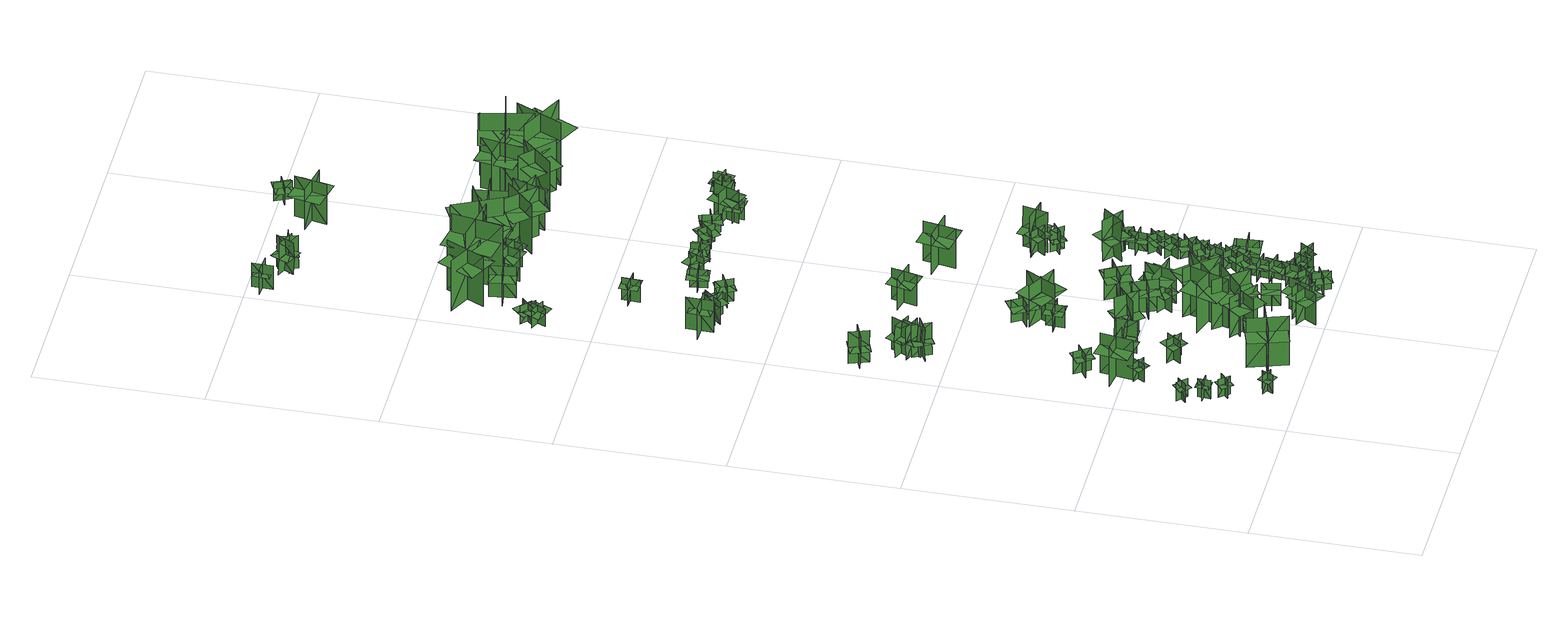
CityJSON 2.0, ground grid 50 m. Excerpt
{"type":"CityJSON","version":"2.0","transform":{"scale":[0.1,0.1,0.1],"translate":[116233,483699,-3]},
"CityObjects":{
"tree1":{"type":"SolitaryVegetationObject","geometry":[{"type":"MultiSurface","lod":"1","boundaries":[[[0,1,2]],[[0,2,3]],[[4,5,6]],[[4,6,7]],[[8,9,10]],[[8,10,11]],[[8,12,13]],[[8,13,9]]]}]},
"tree2":{"type":"SolitaryVegetationObject","geometry":[{"type":"MultiSurface","lod":"1","boundaries":[[[14,15,16]],[[14,16,17]],[[18,19,20]],[[18,20,21]],[[22,23,24]],[[22,24,25]],[[22,26,27]],[[22,27,23]]]}]},
"tree3":{"type":"SolitaryVegetationObject","geometry":[{"type":"MultiSurface","lod":"1","boundaries":[[[28,29,30]],[[28,30,31]],[[32,33,34]],[[32,34,35]],[[36,37,38]],[[36,38,39]],[[36,40,41]],[[36,41,37]]]}]},
"tree4":{"type":"SolitaryVegetationObject","geometry":[{"type":"MultiSurface","lod":"1","boundaries":[[[42,43,44]],[[42,44,45]],[[46,47,48]],[[46,48,49]],[[50,51,52]],[[50,52,53]],[[50,54,55]],[[50,55,51]]]}]},
"tree5":{"type":"SolitaryVegetationObject","geometry":[{"type":"MultiSurface","lod":"1","boundaries":[[[56,57,58]],[[56,58,59]],[[60,61,62]],[[60,62,63]],[[64,65,66]],[[64,66,67]],[[64,67,68]],[[64,68,69]]]}]},
"tree6":{"type":"SolitaryVegetationObject","geometry":[{"type":"MultiSurface","lod":"1","boundaries":[[[70,71,72]],[[70,72,73]],[[74,75,76]],[[74,76,77]],[[78,79,80]],[[78,80,81]],[[78,81,82]],[[78,82,83]]]}]},
"tree7":{"type":"SolitaryVegetationObject","geometry":[{"type":"MultiSurface","lod":"1","boundaries":[[[84,85,86]],[[84,86,87]],[[88,89,90]],[[88,90,91]],[[92,93,94]],[[92,94,95]],[[92,95,96]],[[92,96,97]]]}]},
"tree8":{"type":"SolitaryVegetationObject","geometry":[{"type":"MultiSurface","lod":"1","boundaries":[[[98,99,100]],[[98,100,101]],[[102,103,104]],[[102,104,105]],[[106,107,108]],[[106,108,109]],[[106,109,110]],[[106,110,111]]]}]},
"tree9":{"type":"SolitaryVegetationObject","geometry":[{"type":"MultiSurface","lod":"1","boundaries":[[[112,113,114]],[[112,114,115]],[[116,117,118]],[[116,118,119]],[[120,121,122]],[[120,122,123]],[[120,123,124]],[[120,124,125]]]}]},
"tree10":{"type":"SolitaryVegetationObject","geometry":[{"type":"MultiSurface","lod":"1","boundaries":[[[126,127,128]],[[126,128,129]],[[130,131,132]],[[130,132,133]],[[134,135,131]],[[134,131,130]],[[136,137,127]],[[136,127,126]],[[126,127,138]],[[126,138,139]],[[126,140,141]],[[126,141,127]]]}]},
"tree11":{"type":"SolitaryVegetationObject","geometry":[{"type":"MultiSurface","lod":"1","boundaries":[[[142,143,144]],[[142,144,145]],[[146,147,148]],[[146,148,149]],[[150,151,147]],[[150,147,146]],[[152,153,143]],[[152,143,142]],[[142,143,154]],[[142,154,155]],[[142,156,157]],[[142,157,143]]]}]},
"tree12":{"type":"SolitaryVegetationObject","geometry":[{"type":"MultiSurface","lod":"1","boundaries":[[[158,159,160]],[[158,160,161]],[[162,163,164]],[[162,164,165]],[[166,167,163]],[[166,163,162]],[[168,169,159]],[[168,159,158]],[[158,159,170]],[[158,170,171]],[[158,172,173]],[[158,173,159]]]}]},
"tree13":{"type":"SolitaryVegetationObject","geometry":[{"type":"MultiSurface","lod":"1","boundaries":[[[174,175,176]],[[174,176,177]],[[178,179,180]],[[178,180,181]],[[182,183,179]],[[182,179,178]],[[184,185,175]],[[184,175,174]],[[174,175,186]],[[174,186,187]],[[174,188,189]],[[174,189,175]]]}]},
"tree14":{"type":"SolitaryVegetationObject","geometry":[{"type":"MultiSurface","lod":"1","boundaries":[[[190,191,192]],[[190,192,193]],[[194,195,196]],[[194,196,197]],[[198,199,195]],[[198,195,194]],[[200,201,191]],[[200,191,190]],[[190,191,202]],[[190,202,203]],[[190,204,205]],[[190,205,191]]]}]},
"tree15":{"type":"SolitaryVegetationObject","geometry":[{"type":"MultiSurface","lod":"1","boundaries":[[[206,207,208]],[[206,208,209]],[[210,211,212]],[[210,212,213]],[[214,215,216]],[[214,216,217]],[[214,217,218]],[[214,218,219]]]}]},
"tree16":{"type":"SolitaryVegetationObject","geometry":[{"type":"MultiSurface","lod":"1","boundaries":[[[220,221,222]],[[220,222,223]],[[224,225,226]],[[224,226,227]],[[228,229,225]],[[228,225,224]],[[230,231,221]],[[230,221,220]],[[220,221,232]],[[220,232,233]],[[220,234,235]],[[220,235,221]]]}]},
"tree17":{"type":"SolitaryVegetationObject","geometry":[{"type":"MultiSurface","lod":"1","boundaries":[[[236,237,238]],[[236,238,239]],[[240,241,242]],[[240,242,243]],[[244,245,246]],[[244,246,247]],[[244,247,248]],[[244,248,249]]]}]},
"tree18":{"type":"SolitaryVegetationObject","geometry":[{"type":"MultiSurface","lod":"1","boundaries":[[[250,251,252]],[[250,252,253]],[[254,255,256]],[[254,256,257]],[[258,259,260]],[[258,260,261]],[[258,261,262]],[[258,262,263]]]}]},
"tree19":{"type":"SolitaryVegetationObject","geometry":[{"type":"MultiSurface","lod":"1","boundaries":[[[264,265,266]],[[264,266,267]],[[268,269,270]],[[268,270,271]],[[272,273,274]],[[272,274,275]],[[272,275,276]],[[272,276,277]]]}]},
"tree20":{"type":"SolitaryVegetationObject","geometry":[{"type":"MultiSurface","lod":"1","boundaries":[[[278,279,280]],[[278,280,281]],[[282,283,284]],[[282,284,285]],[[286,287,288]],[[286,288,289]],[[286,289,290]],[[286,290,291]]]}]},
"tree21":{"type":"SolitaryVegetationObject","geometry":[{"type":"MultiSurface","lod":"1","boundaries":[[[292,293,294]],[[292,294,295]],[[296,297,298]],[[296,298,299]],[[300,301,302]],[[300,302,303]],[[300,303,304]],[[300,304,305]]]}]},
"tree22":{"type":"SolitaryVegetationObject","geometry":[{"type":"MultiSurface","lod":"1","boundaries":[[[306,307,308]],[[306,308,309]],[[310,311,312]],[[310,312,313]],[[314,315,316]],[[314,316,317]],[[314,317,318]],[[314,318,319]]]}]},
"tree23":{"type":"SolitaryVegetationObject","geometry":[{"type":"MultiSurface","lod":"1","boundaries":[[[320,321,322]],[[320,322,323]],[[324,325,326]],[[324,326,327]],[[328,329,330]],[[328,330,331]],[[328,331,332]],[[328,332,333]]]}]},
"tree24":{"type":"SolitaryVegetationObject","geometry":[{"type":"MultiSurface","lod":"1","boundaries":[[[334,335,336]],[[334,336,337]],[[338,339,340]],[[338,340,341]],[[342,343,344]],[[342,344,345]],[[342,343,346]],[[342,346,347]]]}]},
"tree25":{"type":"SolitaryVegetationObject","geometry":[{"type":"MultiSurface","lod":"1","boundaries":[[[348,349,350]],[[348,350,351]],[[352,353,354]],[[352,354,355]],[[356,357,358]],[[356,358,359]],[[356,359,360]],[[356,360,361]]]}]},
"tree26":{"type":"SolitaryVegetationObject","geometry":[{"type":"MultiSurface","lod":"1","boundaries":[[[362,363,364]],[[362,364,365]],[[366,367,368]],[[366,368,369]],[[370,371,372]],[[370,372,373]],[[370,373,374]],[[370,374,375]]]}]},
"tree27":{"type":"SolitaryVegetationObject","geometry":[{"type":"MultiSurface","lod":"1","boundaries":[[[376,377,378]],[[376,378,379]],[[380,381,382]],[[380,382,383]],[[384,385,386]],[[384,386,387]],[[384,387,388]],[[384,388,389]]]}]},
"tree28":{"type":"SolitaryVegetationObject","geometry":[{"type":"MultiSurface","lod":"1","boundaries":[[[390,391,392]],[[390,392,393]],[[394,395,396]],[[394,396,397]],[[398,399,400]],[[398,400,401]],[[398,401,402]],[[398,402,403]]]}]},
"tree29":{"type":"SolitaryVegetationObject","geometry":[{"type":"MultiSurface","lod":"1","boundaries":[[[404,405,406]],[[404,406,407]],[[408,409,410]],[[408,410,411]],[[412,413,414]],[[412,414,415]],[[412,415,416]],[[412,416,417]]]}]},
"tree30":{"type":"SolitaryVegetationObject","geometry":[{"type":"MultiSurface","lod":"1","boundaries":[[[418,419,420]],[[418,420,421]],[[422,423,424]],[[422,424,425]],[[426,427,428]],[[426,428,429]],[[426,427,430]],[[426,430,431]]]}]},
"tree31":{"type":"SolitaryVegetationObject","geometry":[{"type":"MultiSurface","lod":"1","boundaries":[[[432,433,434]],[[432,434,435]],[[436,437,438]],[[436,438,439]],[[440,441,442]],[[440,442,443]],[[440,443,444]],[[440,444,445]]]}]},
"tree32":{"type":"SolitaryVegetationObject","geometry":[{"type":"MultiSurface","lod":"1","boundaries":[[[446,447,448]],[[446,448,449]],[[450,451,452]],[[450,452,453]],[[454,455,456]],[[454,456,457]],[[454,457,458]],[[454,458,459]]]}]},
"tree33":{"type":"SolitaryVegetationObject","geometry":[{"type":"MultiSurface","lod":"1","boundaries":[[[460,461,462]],[[460,462,463]],[[464,465,466]],[[464,466,467]],[[468,469,470]],[[468,470,471]],[[468,471,472]],[[468,472,473]]]}]},
"tree34":{"type":"SolitaryVegetationObject","geometry":[{"type":"MultiSurface","lod":"1","boundaries":[[[474,475,476]],[[474,476,477]],[[478,479,480]],[[478,480,481]],[[482,483,484]],[[482,484,485]],[[482,485,486]],[[482,486,487]]]}]},
"tree35":{"type":"SolitaryVegetationObject","geometry":[{"type":"MultiSurface","lod":"1","boundaries":[[[488,489,490]],[[488,490,491]],[[492,493,494]],[[492,494,495]],[[496,497,498]],[[496,498,499]],[[496,499,500]],[[496,500,501]]]}]},
"tree36":{"type":"SolitaryVegetationObject","geometry":[{"type":"MultiSurface","lod":"1","boundaries":[[[502,503,504]],[[502,504,505]],[[506,507,508]],[[506,508,509]],[[510,511,512]],[[510,512,513]],[[510,513,514]],[[510,514,515]]]}]},
"tree37":{"type":"SolitaryVegetationObject","geometry":[{"type":"MultiSurface","lod":"1","boundaries":[[[516,517,518]],[[516,518,519]],[[520,521,522]],[[520,522,523]],[[524,525,526]],[[524,526,527]],[[524,527,528]],[[524,528,529]]]}]},
"tree38":{"type":"SolitaryVegetationObject","geometry":[{"type":"MultiSurface","lod":"1","boundaries":[[[530,531,532]],[[530,532,533]],[[534,535,536]],[[534,536,537]],[[538,539,540]],[[538,540,541]],[[538,541,542]],[[538,542,543]]]}]},
"tree39":{"type":"SolitaryVegetationObject","geometry":[{"type":"MultiSurface","lod":"1","boundaries":[[[544,545,546]],[[544,546,547]],[[548,549,550]],[[548,550,551]],[[552,553,554]],[[552,554,555]],[[552,555,556]],[[552,556,557]]]}]},
"tree40":{"type":"SolitaryVegetationObject","geometry":[{"type":"MultiSurface","lod":"1","boundaries":[[[558,559,560]],[[558,560,561]],[[562,563,564]],[[562,564,565]],[[566,567,568]],[[566,568,569]],[[566,569,570]],[[566,570,571]]]}]},
"tree41":{"type":"SolitaryVegetationObject","geometry":[{"type":"MultiSurface","lod":"1","boundaries":[[[572,573,574]],[[572,574,575]],[[576,577,578]],[[576,578,579]],[[580,581,582]],[[580,582,583]],[[580,583,584]],[[580,584,585]]]}]},
"tree42":{"type":"SolitaryVegetationObject","geometry":[{"type":"MultiSurface","lod":"1","boundaries":[[[586,587,588]],[[586,588,589]],[[590,591,592]],[[590,592,593]],[[594,595,596]],[[594,596,597]],[[594,597,598]],[[594,598,599]]]}]},
"tree43":{"type":"SolitaryVegetationObject","geometry":[{"type":"MultiSurface","lod":"1","boundaries":[[[600,601,602]],[[600,602,603]],[[604,605,606]],[[604,606,607]],[[608,609,610]],[[608,610,611]],[[608,611,612]],[[608,612,613]]]}]},
"tree44":{"type":"SolitaryVegetationObject","geometry":[{"type":"MultiSurface","lod":"1","boundaries":[[[614,615,616]],[[614,616,617]],[[618,619,620]],[[618,620,621]],[[622,623,624]],[[622,624,625]],[[622,625,626]],[[622,626,627]]]}]},
"tree45":{"type":"SolitaryVegetationObject","geometry":[{"type":"MultiSurface","lod":"1","boundaries":[[[628,629,630]],[[628,630,631]],[[632,633,634]],[[632,634,635]],[[636,637,638]],[[636,638,639]],[[636,639,640]],[[636,640,641]]]}]},
"tree46":{"type":"SolitaryVegetationObject","geometry":[{"type":"MultiSurface","lod":"1","boundaries":[[[642,643,644]],[[642,644,645]],[[646,647,648]],[[646,648,649]],[[650,651,652]],[[650,652,653]],[[650,653,654]],[[650,654,655]]]}]},
"tree47":{"type":"SolitaryVegetationObject","geometry":[{"type":"MultiSurface","lod":"1","boundaries":[[[656,657,658]],[[656,658,659]],[[660,661,662]],[[660,662,663]],[[664,665,666]],[[664,666,667]],[[664,667,668]],[[664,668,669]]]}]},
"tree48":{"type":"SolitaryVegetationObject","geometry":[{"type":"MultiSurface","lod":"1","boundaries":[[[670,671,672]],[[670,672,673]],[[674,675,676]],[[674,676,677]],[[678,679,680]],[[678,680,681]],[[678,681,682]],[[678,682,683]]]}]},
"tree49":{"type":"SolitaryVegetationObject","geometry":[{"type":"MultiSurface","lod":"1","boundaries":[[[684,685,686]],[[684,686,687]],[[688,689,690]],[[688,690,691]],[[692,693,694]],[[692,694,695]],[[692,696,697]],[[692,697,693]]]}]},
"tree50":{"type":"SolitaryVegetationObject","geometry":[{"type":"MultiSurface","lod":"1","boundaries":[[[698,699,700]],[[698,700,701]],[[702,703,704]],[[702,704,705]],[[706,707,708]],[[706,708,709]],[[706,709,710]],[[706,710,711]]]}]},
"tree51":{"type":"SolitaryVegetationObject","geometry":[{"type":"MultiSurface","lod":"1","boundaries":[[[712,713,714]],[[712,714,715]],[[716,717,718]],[[716,718,719]],[[720,721,722]],[[720,722,723]],[[720,723,724]],[[720,724,725]]]}]},
"tree52":{"type":"SolitaryVegetationObject","geometry":[{"type":"MultiSurface","lod":"1","boundaries":[[[726,727,728]],[[726,728,729]],[[730,731,732]],[[730,732,733]],[[734,735,736]],[[734,736,737]],[[734,737,738]],[[734,738,739]]]}]},
"tree53":{"type":"SolitaryVegetationObject","geometry":[{"type":"MultiSurface","lod":"1","boundaries":[[[740,741,742]],[[740,742,743]],[[744,745,746]],[[744,746,747]],[[748,749,750]],[[748,750,751]],[[748,751,752]],[[748,752,753]]]}]},
"tree54":{"type":"SolitaryVegetationObject","geometry":[{"type":"MultiSurface","lod":"1","boundaries":[[[754,755,756]],[[754,756,757]],[[758,759,760]],[[758,760,761]],[[762,763,764]],[[762,764,765]],[[762,765,766]],[[762,766,767]]]}]},
"tree55":{"type":"SolitaryVegetationObject","geometry":[{"type":"MultiSurface","lod":"1","boundaries":[[[768,769,770]],[[768,770,771]],[[772,773,774]],[[772,774,775]],[[776,777,778]],[[776,778,779]],[[776,779,780]],[[776,780,781]]]}]},
"tree56":{"type":"SolitaryVegetationObject","geometry":[{"type":"MultiSurface","lod":"1","boundaries":[[[782,783,784]],[[782,784,785]],[[786,787,788]],[[786,788,789]],[[790,791,792]],[[790,792,793]],[[790,793,794]],[[790,794,795]]]}]},
"tree57":{"type":"SolitaryVegetationObject","geometry":[{"type":"MultiSurface","lod":"1","boundaries":[[[796,797,798]],[[796,798,799]],[[800,801,802]],[[800,802,803]],[[804,805,806]],[[804,806,807]],[[804,807,808]],[[804,808,809]]]}]},
"tree58":{"type":"SolitaryVegetationObject","geometry":[{"type":"MultiSurface","lod":"1","boundaries":[[[810,811,812]],[[810,812,813]],[[814,815,816]],[[814,816,817]],[[818,819,815]],[[818,815,814]],[[820,821,811]],[[820,811,810]],[[810,811,822]],[[810,822,823]],[[810,824,825]],[[810,825,811]]]}]},
"tree59":{"type":"SolitaryVegetationObject","geometry":[{"type":"MultiSurface","lod":"1","boundaries":[[[826,827,828]],[[826,828,829]],[[830,831,832]],[[830,832,833]],[[834,835,836]],[[834,836,837]],[[834,837,838]],[[834,838,839]]]}]},
"tree60":{"type":"SolitaryVegetationObject","geometry":[{"type":"MultiSurface","lod":"1","boundaries":[[[840,841,842]],[[840,842,843]],[[844,845,846]],[[844,846,847]],[[848,849,850]],[[848,850,851]],[[848,851,852]],[[848,852,853]]]}]},
"tree61":{"type":"SolitaryVegetationObject","geometry":[{"type":"MultiSurface","lod":"1","boundaries":[[[854,855,856]],[[854,856,857]],[[858,859,860]],[[858,860,861]],[[862,863,864]],[[862,864,865]],[[862,865,866]],[[862,866,867]]]}]},
"tree62":{"type":"SolitaryVegetationObject","geometry":[{"type":"MultiSurface","lod":"1","boundaries":[[[868,869,870]],[[868,870,871]],[[872,873,874]],[[872,874,875]],[[876,877,878]],[[876,878,879]],[[876,879,880]],[[876,880,881]]]}]},
"tree63":{"type":"SolitaryVegetationObject","geometry":[{"type":"MultiSurface","lod":"1","boundaries":[[[882,883,884]],[[882,884,885]],[[886,887,888]],[[886,888,889]],[[890,891,892]],[[890,892,893]],[[890,893,894]],[[890,894,895]]]}]},
"tree64":{"type":"SolitaryVegetationObject","geometry":[{"type":"MultiSurface","lod":"1","boundaries":[[[896,897,898]],[[896,898,899]],[[900,901,902]],[[900,902,903]],[[904,905,906]],[[904,906,907]],[[904,907,908]],[[904,908,909]]]}]},
"tree65":{"type":"SolitaryVegetationObject","geometry":[{"type":"MultiSurface","lod":"1","boundaries":[[[910,911,912]],[[910,912,913]],[[914,915,916]],[[914,916,917]],[[918,919,915]],[[918,915,914]],[[920,921,911]],[[920,911,910]],[[910,911,922]],[[910,922,923]],[[910,924,925]],[[910,925,911]]]}]},
"tree66":{"type":"SolitaryVegetationObject","geometry":[{"type":"MultiSurface","lod":"1","boundaries":[[[926,927,928]],[[926,928,929]],[[930,931,932]],[[930,932,933]],[[934,935,936]],[[934,936,937]],[[934,937,938]],[[934,938,939]]]}]},
"tree67":{"type":"SolitaryVegetationObject","geometry":[{"type":"MultiSurface","lod":"1","boundaries":[[[940,941,942]],[[940,942,943]],[[944,945,946]],[[944,946,947]],[[948,949,945]],[[948,945,944]],[[950,951,941]],[[950,941,940]],[[940,941,952]],[[940,952,953]],[[940,954,955]],[[940,955,941]]]}]},
"tree68":{"type":"SolitaryVegetationObject","geometry":[{"type":"MultiSurface","lod":"1","boundaries":[[[956,957,958]],[[956,958,959]],[[960,961,962]],[[960,962,963]],[[964,965,966]],[[964,966,967]],[[964,967,968]],[[964,968,969]]]}]},
"tree69":{"type":"SolitaryVegetationObject","geometry":[{"type":"MultiSurface","lod":"1","boundaries":[[[970,971,972]],[[970,972,973]],[[974,975,976]],[[974,976,977]],[[978,979,980]],[[978,980,981]],[[978,981,982]],[[978,982,983]]]}]},
"tree70":{"type":"SolitaryVegetationObject","geometry":[{"type":"MultiSurface","lod":"1","boundaries":[[[984,985,986]],[[984,986,987]],[[988,989,990]],[[988,990,991]],[[992,993,994]],[[992,994,995]],[[992,995,996]],[[992,996,997]]]}]},
"tree71":{"type":"SolitaryVegetationObject","geometry":[{"type":"MultiSurface","lod":"1","boundaries":[[[998,999,1000]],[[998,1000,1001]],[[1002,1003,1004]],[[1002,1004,1005]],[[1006,1007,1003]],[[1006,1003,1002]],[[1008,1009,999]],[[1008,999,998]],[[998,999,1010]],[[998,1010,1011]],[[998,1012,1013]],[[998,1013,999]]]}]},
"tree72":{"type":"SolitaryVegetationObject","geometry":[{"type":"MultiSurface","lod":"1","boundaries":[[[1014,1015,1016]],[[1014,1016,1017]],[[1018,1019,1020]],[[1018,1020,1021]],[[1022,1023,1019]],[[1022,1019,1018]],[[1024,1025,1015]],[[1024,1015,1014]],[[1014,1015,1026]],[[1014,1026,1027]],[[1014,1028,1029]],[[1014,1029,1015]]]}]},
"tree73":{"type":"SolitaryVegetationObject","geometry":[{"type":"MultiSurface","lod":"1","boundaries":[[[1030,1031,1032]],[[1030,1032,1033]],[[1034,1035,1036]],[[1034,1036,1037]],[[1038,1039,1040]],[[1038,1040,1041]],[[1038,1041,1042]],[[1038,1042,1043]]]}]},
"tree74":{"type":"SolitaryVegetationObject","geometry":[{"type":"MultiSurface","lod":"1","boundaries":[[[1044,1045,1046]],[[1044,1046,1047]],[[1048,1049,1050]],[[1048,1050,1051]],[[1052,1053,1054]],[[1052,1054,1055]],[[1052,1055,1056]],[[1052,1056,1057]]]}]},
"tree75":{"type":"SolitaryVegetationObject","geometry":[{"type":"MultiSurface","lod":"1","boundaries":[[[1058,1059,1060]],[[1058,1060,1061]],[[1062,1063,1064]],[[1062,1064,1065]],[[1066,1067,1068]],[[1066,1068,1069]],[[1066,1069,1070]],[[1066,1070,1071]]]}]},
"tree76":{"type":"SolitaryVegetationObject","geometry":[{"type":"MultiSurface","lod":"1","boundaries":[[[1072,1073,1074]],[[1072,1074,1075]],[[1076,1077,1078]],[[1076,1078,1079]],[[1080,1081,1082]],[[1080,1082,1083]],[[1080,1084,1085]],[[1080,1085,1081]]]}]},
"tree77":{"type":"SolitaryVegetationObject","geometry":[{"type":"MultiSurface","lod":"1","boundaries":[[[1086,1087,1088]],[[1086,1088,1089]],[[1090,1091,1092]],[[1090,1092,1093]],[[1094,1095,1096]],[[1094,1096,1097]],[[1094,1097,1098]],[[1094,1098,1099]]]}]},
"tree78":{"type":"SolitaryVegetationObject","geometry":[{"type":"MultiSurface","lod":"1","boundaries":[[[1100,1101,1102]],[[1100,1102,1103]],[[1104,1105,1106]],[[1104,1106,1107]],[[1108,1109,1110]],[[1108,1110,1111]],[[1108,1109,1112]],[[1108,1112,1113]]]}]},
"tree79":{"type":"SolitaryVegetationObject","geometry":[{"type":"MultiSurface","lod":"1","boundaries":[[[1114,1115,1116]],[[1114,1116,1117]],[[1118,1119,1120]],[[1118,1120,1121]],[[1122,1123,1124]],[[1122,1124,1125]],[[1122,1126,1127]],[[1122,1127,1123]]]}]},
"tree80":{"type":"SolitaryVegetationObject","geometry":[{"type":"MultiSurface","lod":"1","boundaries":[[[1128,1129,1130]],[[1128,1130,1131]],[[1132,1133,1134]],[[1132,1134,1135]],[[1136,1137,1138]],[[1136,1138,1139]],[[1136,1139,1140]],[[1136,1140,1141]]]}]},
"tree81":{"type":"SolitaryVegetationObject","geometry":[{"type":"MultiSurface","lod":"1","boundaries":[[[1142,1143,1144]],[[1142,1144,1145]],[[1146,1147,1148]],[[1146,1148,1149]],[[1150,1151,1152]],[[1150,1152,1153]],[[1150,1153,1154]],[[1150,1154,1155]]]}]},
"tree82":{"type":"SolitaryVegetationObject","geometry":[{"type":"MultiSurface","lod":"1","boundaries":[[[1156,1157,1158]],[[1156,1158,1159]],[[1160,1161,1162]],[[1160,1162,1163]],[[1164,1165,1166]],[[1164,1166,1167]],[[1164,1167,1168]],[[1164,1168,1169]]]}]},
"tree83":{"type":"SolitaryVegetationObject","geometry":[{"type":"MultiSurface","lod":"1","boundaries":[[[1170,1171,1172]],[[1170,1172,1173]],[[1174,1175,1176]],[[1174,1176,1177]],[[1178,1179,1180]],[[1178,1180,1181]],[[1178,1181,1182]],[[1178,1182,1183]]]}]},
"tree84":{"type":"SolitaryVegetationObject","geometry":[{"type":"MultiSurface","lod":"1","boundaries":[[[1184,1185,1186]],[[1184,1186,1187]],[[1188,1189,1190]],[[1188,1190,1191]],[[1192,1193,1194]],[[1192,1194,1195]],[[1192,1196,1197]],[[1192,1197,1193]]]}]},
"tree85":{"type":"SolitaryVegetationObject","geometry":[{"type":"MultiSurface","lod":"1","boundaries":[[[1198,1199,1200]],[[1198,1200,1201]],[[1202,1203,1204]],[[1202,1204,1205]],[[1206,1207,1208]],[[1206,1208,1209]],[[1206,1210,1211]],[[1206,1211,1207]]]}]},
"tree86":{"type":"SolitaryVegetationObject","geometry":[{"type":"MultiSurface","lod":"1","boundaries":[[[1212,1213,1214]],[[1212,1214,1215]],[[1216,1217,1218]],[[1216,1218,1219]],[[1220,1221,1222]],[[1220,1222,1223]],[[1220,1223,1224]],[[1220,1224,1225]]]}]},
"tree87":{"type":"SolitaryVegetationObject","geometry":[{"type":"MultiSurface","lod":"1","boundaries":[[[1226,1227,1228]],[[1226,1228,1229]],[[1230,1231,1232]],[[1230,1232,1233]],[[1234,1235,1236]],[[1234,1236,1237]],[[1234,1237,1238]],[[1234,1238,1239]]]}]},
"tree88":{"type":"SolitaryVegetationObject","geometry":[{"type":"MultiSurface","lod":"1","boundaries":[[[1240,1241,1242]],[[1240,1242,1243]],[[1244,1245,1246]],[[1244,1246,1247]],[[1248,1249,1250]],[[1248,1250,1251]],[[1248,1251,1252]],[[1248,1252,1253]]]}]}
},
"vertices":[
[65,305,15],[92,331,15],[92,331,78],[65,305,78],[94,305,15],[68,332,15],[68,332,78],[94,305,78],[94,305,57],[68,332,57],[53,317,57],[80,290,57],[109,319,57],[83,346,57],
[98,240,15],[101,277,15],[101,277,78],[98,240,78],[120,258,15],[83,262,15],[83,262,78],[120,258,78],[120,258,57],[83,262,57],[81,241,57],[119,238,57],[122,279,57],[84,282,57],
[135,218,16],[107,193,16],[107,193,79],[135,218,79],[106,220,16],[131,191,16],[131,191,79],[106,220,79],[106,220,58],[131,191,58],[147,204,58],[122,233,58],[91,206,58],[115,177,58],
[151,102,15],[185,86,15],[185,86,78],[151,102,78],[161,75,15],[177,109,15],[177,109,78],[161,75,78],[161,75,58],[177,109,58],[158,118,58],[142,83,58],[180,66,58],[196,101,58],
[156,476,18],[132,438,18],[132,438,79],[156,476,79],[127,469,18],[164,446,18],[164,446,79],[127,469,79],[127,469,62],[115,451,62],[152,427,62],[164,446,62],[176,464,62],[139,488,62],
[193,516,15],[94,531,15],[94,531,153],[193,516,153],[154,569,15],[139,471,15],[139,471,153],[154,569,153],[154,569,114],[105,577,114],[90,478,114],[139,471,114],[188,463,114],[203,562,114],
[269,175,13],[306,59,13],[306,59,183],[269,175,183],[231,103,13],[347,140,13],[347,140,183],[231,103,183],[231,103,135],[250,45,135],[366,82,135],[347,140,135],[329,198,135],[213,161,135],
[164,634,17],[118,603,17],[118,603,94],[164,634,94],[128,641,17],[159,596,17],[159,596,94],[128,641,94],[128,641,73],[105,625,73],[137,580,73],[159,596,73],[182,612,73],[150,657,73],
[277,403,14],[245,359,14],[245,359,91],[277,403,91],[241,398,14],[286,365,14],[286,365,91],[241,398,91],[241,398,69],[225,375,69],[270,343,69],[286,365,69],[302,388,69],[257,420,69],
[273,549,68],[269,489,68],[300,488,68],[303,547,68],[301,519,68],[241,522,68],[241,518,123],[301,515,123],[301,515,14],[241,518,14],[270,549,14],[267,489,14],[269,489,123],[273,549,123],[243,550,68],[239,491,68],
[82,1253,71],[27,1231,71],[38,1202,71],[94,1224,71],[67,1215,71],[45,1270,71],[42,1269,126],[63,1213,126],[63,1213,17],[42,1269,17],[81,1255,17],[26,1233,17],[27,1231,126],[82,1253,126],[71,1281,71],[16,1259,71],
[110,1103,71],[138,1050,71],[165,1064,72],[137,1117,72],[150,1091,71],[97,1064,71],[99,1061,126],[151,1088,126],[151,1088,17],[99,1061,17],[108,1102,17],[135,1049,17],[138,1050,126],[110,1103,126],[83,1089,72],[111,1036,72],
[96,1116,71],[151,1095,71],[162,1123,71],[107,1145,71],[133,1133,71],[112,1078,71],[115,1077,125],[136,1132,125],[136,1132,16],[115,1077,16],[95,1114,16],[150,1092,16],[151,1095,125],[96,1116,125],[85,1088,71],[140,1067,71],
[140,1164,70],[115,1110,70],[143,1097,70],[168,1151,70],[155,1125,70],[101,1151,70],[100,1147,125],[154,1122,125],[154,1122,16],[100,1147,16],[138,1165,16],[113,1111,16],[115,1110,125],[140,1164,125],[113,1177,70],[88,1123,70],
[398,250,13],[476,189,13],[476,189,151],[398,250,151],[405,184,13],[467,262,13],[467,262,151],[405,184,151],[405,184,112],[444,154,112],[506,232,112],[467,262,112],[428,293,112],[366,215,112],
[319,512,83],[378,560,83],[353,591,84],[294,542,84],[323,565,83],[372,506,83],[376,508,153],[327,567,153],[327,567,13],[376,508,13],[321,509,13],[380,558,13],[378,560,153],[319,512,153],[344,482,84],[403,530,84],
[510,300,10],[415,224,10],[415,224,180],[510,300,180],[430,310,10],[506,214,10],[506,214,180],[430,310,180],[430,310,132],[382,272,132],[458,176,132],[506,214,132],[553,252,132],[477,348,132],
[548,94,14],[508,27,14],[508,27,121],[548,94,121],[498,82,14],[564,42,14],[564,42,121],[498,82,121],[498,82,91],[478,48,91],[545,9,91],[564,42,91],[584,75,91],[518,115,91],
[519,308,11],[403,347,11],[403,347,180],[519,308,180],[483,381,11],[444,265,11],[444,265,180],[483,381,180],[483,381,133],[425,400,133],[386,285,133],[444,265,133],[502,246,133],[541,361,133],
[342,767,16],[340,712,16],[340,712,93],[342,767,93],[315,742,16],[370,740,16],[370,740,93],[315,742,93],[315,742,71],[314,714,71],[369,712,71],[370,740,71],[372,767,71],[316,770,71],
[571,117,13],[541,46,13],[541,46,121],[571,117,121],[523,98,13],[594,67,13],[594,67,121],[523,98,121],[523,98,90],[508,63,90],[579,32,90],[594,67,90],[610,103,90],[539,134,90],
[506,216,14],[551,241,14],[551,241,91],[506,216,91],[542,206,14],[518,251,14],[518,251,91],[542,206,91],[542,206,71],[564,218,71],[539,263,71],[518,251,71],[496,239,71],[520,194,71],
[378,853,17],[378,853,94],[321,818,94],[321,818,17],[366,809,17],[366,809,94],[333,864,94],[333,864,17],[372,801,69],[400,818,69],[359,887,69],[330,869,69],[301,852,69],[343,783,69],
[328,812,13],[420,761,13],[420,761,154],[328,812,154],[348,743,13],[399,835,13],[399,835,154],[348,743,154],[326,809,107],[419,758,107],[444,804,107],[352,855,107],[398,720,107],[305,771,107],
[103,1670,20],[105,1751,20],[105,1751,128],[103,1670,128],[141,1705,20],[141,1705,128],[59,1708,128],[59,1708,20],[141,1705,94],[142,1739,94],[77,1741,94],[75,1708,94],[74,1674,94],[139,1671,94],
[467,401,12],[548,310,12],[548,310,181],[467,401,181],[462,320,12],[553,401,12],[553,401,181],[462,320,181],[462,320,133],[502,274,133],[593,355,133],[553,401,133],[513,446,133],[422,366,133],
[434,492,14],[506,522,14],[506,522,122],[434,492,122],[482,472,14],[452,543,14],[452,543,122],[482,472,122],[482,472,91],[518,487,91],[488,558,91],[452,543,91],[417,529,91],[446,457,91],
[547,163,14],[601,175,14],[601,175,91],[547,163,91],[578,143,14],[567,197,14],[567,197,91],[578,143,91],[578,143,69],[605,149,69],[594,203,69],[567,197,69],[540,191,69],[551,137,69],
[518,445,14],[472,475,14],[472,475,91],[518,445,91],[511,481,14],[480,435,14],[480,435,91],[511,481,91],[511,481,70],[488,496,70],[457,450,70],[480,435,70],[503,419,70],[534,465,70],
[173,1677,23],[130,1717,23],[130,1717,101],[173,1677,101],[172,1717,23],[132,1674,23],[132,1674,101],[172,1717,101],[174,1678,75],[131,1718,75],[111,1697,75],[154,1657,75],[148,1736,75],[191,1696,75],
[137,1710,23],[191,1663,23],[191,1663,100],[137,1710,100],[141,1659,23],[188,1713,23],[188,1713,100],[141,1659,100],[143,1661,79],[167,1641,79],[210,1690,79],[186,1711,79],[162,1731,79],[120,1682,79],
[487,493,16],[583,465,16],[583,465,125],[487,493,125],[522,431,16],[550,527,16],[550,527,125],[522,431,125],[523,435,94],[565,423,94],[591,511,94],[549,523,94],[507,536,94],[481,447,94],
[662,71,15],[662,71,77],[685,22,77],[685,22,15],[696,58,15],[696,58,77],[649,36,77],[649,36,15],[703,61,57],[692,85,57],[634,59,57],[645,34,57],[656,10,57],[714,37,57],
[53,2187,18],[53,2187,80],[31,2138,80],[31,2138,18],[65,2153,18],[65,2153,80],[18,2174,80],[18,2174,18],[72,2150,60],[83,2174,60],[25,2200,60],[14,2176,60],[3,2151,60],[62,2126,60],
[494,633,16],[531,565,16],[531,565,123],[494,633,123],[479,584,16],[547,621,16],[547,621,123],[479,584,123],[479,584,93],[497,550,93],[566,586,93],[547,621,93],[529,655,93],[461,618,93],
[27,2173,19],[27,2173,81],[64,2211,81],[64,2211,19],[27,2209,19],[27,2209,81],[64,2173,81],[64,2173,19],[22,2215,60],[3,2196,60],[48,2151,60],[67,2170,60],[86,2189,60],[40,2234,60],
[660,75,14],[660,75,76],[697,113,76],[697,113,14],[660,111,14],[660,111,76],[697,75,76],[697,75,14],[654,117,56],[636,98,56],[682,53,56],[700,72,56],[719,91,56],[673,136,56],
[402,1174,13],[327,1191,13],[327,1191,121],[402,1174,121],[375,1218,13],[358,1142,13],[358,1142,121],[375,1218,121],[375,1218,90],[338,1226,90],[320,1151,90],[358,1142,90],[396,1133,90],[413,1209,90],
[684,117,16],[684,117,78],[700,168,78],[700,168,16],[668,149,16],[668,149,78],[717,134,78],[717,134,16],[661,151,58],[653,126,58],[714,107,58],[722,132,58],[730,158,58],[669,177,58],
[268,1649,16],[243,1698,16],[243,1698,93],[268,1649,93],[280,1683,16],[230,1659,16],[230,1659,93],[280,1683,93],[280,1683,71],[268,1708,71],[218,1684,71],[230,1659,71],[242,1634,71],[292,1659,71],
[674,197,17],[674,197,79],[726,184,79],[726,184,17],[706,215,17],[706,215,79],[693,165,79],[693,165,17],[708,222,59],[682,229,59],[666,167,59],[692,160,59],[718,154,59],[734,216,59],
[673,233,15],[673,233,77],[726,225,77],[726,225,15],[702,254,15],[702,254,77],[695,203,77],[695,203,15],[703,262,57],[677,266,57],[668,203,57],[694,199,57],[720,195,57],[730,258,57],
[744,140,18],[726,99,18],[726,99,80],[744,140,80],[716,129,18],[757,111,18],[757,111,80],[716,129,80],[716,129,62],[707,109,62],[748,91,62],[757,111,62],[766,131,62],[725,149,62],
[204,1957,18],[201,1902,18],[201,1902,95],[204,1957,95],[177,1933,18],[232,1930,18],[232,1930,95],[177,1933,95],[177,1933,74],[175,1905,74],[231,1902,74],[232,1930,74],[233,1958,74],[178,1960,74],
[687,295,16],[687,295,78],[731,264,78],[731,264,16],[723,300,16],[723,300,78],[693,258,78],[693,258,16],[727,306,58],[706,322,58],[669,270,58],[690,254,58],[712,239,58],[749,291,58],
[789,131,18],[762,90,18],[762,90,83],[789,131,83],[755,124,18],[796,97,18],[796,97,83],[755,124,83],[760,121,59],[748,104,59],[777,84,59],[789,101,59],[800,118,59],[771,138,59],
[707,336,15],[707,336,77],[746,299,77],[746,299,15],[743,337,15],[743,337,77],[707,299,77],[707,299,15],[748,342,57],[729,361,57],[685,314,57],[704,296,57],[724,277,57],[768,324,57],
[145,2247,20],[136,2324,20],[136,2324,128],[145,2247,128],[177,2288,20],[100,2278,20],[100,2278,128],[177,2288,128],[177,2288,97],[172,2326,97],[95,2316,97],[100,2278,97],[105,2240,97],[182,2249,97],
[146,2446,18],[88,2330,18],[88,2330,190],[146,2446,190],[49,2413,18],[165,2355,18],[165,2355,190],[49,2413,190],[141,2437,145],[88,2330,145],[134,2307,145],[187,2413,145],[95,2460,145],[42,2353,145],
[717,340,15],[717,340,77],[739,389,77],[739,389,15],[705,374,15],[705,374,77],[752,353,77],[752,353,15],[698,378,57],[687,353,57],[745,327,57],[756,351,57],[767,375,57],[709,402,57],
[283,1756,17],[283,1756,79],[336,1762,79],[336,1762,17],[306,1784,17],[306,1784,79],[312,1733,79],[312,1733,17],[305,1792,59],[278,1789,59],[286,1725,59],[312,1728,59],[339,1731,59],[331,1795,59],
[725,275,17],[725,275,95],[792,281,95],[792,281,17],[755,309,17],[755,309,95],[760,245,95],[760,245,17],[754,319,70],[721,316,70],[727,236,70],[761,239,70],[794,242,70],[788,322,70],
[720,428,16],[720,428,78],[754,388,78],[754,388,16],[756,425,16],[756,425,78],[717,391,78],[717,391,16],[762,430,58],[744,450,58],[696,408,58],[713,388,58],[730,368,58],[779,410,58],
[727,430,16],[727,430,78],[769,463,78],[769,463,16],[732,466,16],[732,466,78],[764,425,78],[764,425,16],[727,472,58],[706,456,58],[746,405,58],[767,421,58],[788,438,58],[748,488,58],
[764,517,14],[764,517,76],[734,473,76],[734,473,14],[770,482,14],[770,482,76],[727,510,76],[727,510,14],[777,477,56],[792,500,56],[738,535,56],[724,513,56],[709,490,56],[762,455,56],
[619,1119,7],[521,1136,7],[521,1136,145],[619,1119,145],[582,1173,7],[564,1075,7],[564,1075,145],[582,1173,145],[582,1173,106],[532,1182,106],[515,1084,106],[564,1075,106],[613,1067,106],[631,1165,106],
[366,1756,16],[366,1756,78],[389,1805,78],[389,1805,16],[355,1791,16],[355,1791,78],[401,1768,78],[401,1768,16],[347,1794,58],[336,1770,58],[394,1742,58],[405,1766,58],[417,1790,58],[359,1818,58],
[686,681,78],[747,635,78],[771,666,78],[711,713,78],[739,689,78],[692,629,78],[696,626,148],[742,686,148],[742,686,8],[696,626,8],[684,679,8],[745,632,8],[747,635,148],[686,681,148],[663,651,78],[723,604,78],
[211,2447,19],[184,2294,19],[184,2294,235],[211,2447,235],[126,2388,19],[278,2362,19],[278,2362,235],[126,2388,235],[126,2388,174],[113,2312,174],[265,2285,174],[278,2362,174],[292,2438,174],[139,2464,174],
[776,522,14],[776,522,76],[739,559,76],[739,559,14],[740,522,14],[740,522,76],[777,559,76],[777,559,14],[735,516,56],[754,498,56],[799,543,56],[780,562,56],[761,581,56],[716,535,56],
[268,2280,23],[194,2304,23],[194,2304,131],[268,2280,131],[245,2326,23],[221,2253,23],[221,2253,131],[245,2326,131],[245,2326,101],[208,2338,101],[184,2264,101],[221,2253,101],[258,2241,101],[282,2314,101],
[685,883,27],[653,838,27],[653,838,104],[685,883,104],[649,877,27],[694,846,27],[694,846,104],[649,877,104],[649,877,82],[633,854,82],[678,823,82],[694,846,82],[710,868,82],[664,900,82],
[43,2924,16],[45,2986,16],[45,2986,98],[43,2924,98],[75,2954,16],[13,2957,16],[13,2957,98],[75,2954,98],[68,2954,67],[69,2980,67],[26,2982,67],[24,2956,67],[23,2931,67],[67,2929,67],
[781,590,12],[781,590,74],[727,594,74],[727,594,12],[753,567,12],[753,567,74],[757,619,74],[757,619,12],[752,559,54],[779,557,54],[784,621,54],[757,623,54],[731,625,54],[726,562,54],
[714,825,57],[680,800,57],[693,782,57],[727,808,57],[710,796,57],[685,830,57],[683,829,96],[708,795,96],[708,795,18],[683,829,18],[713,827,18],[679,801,18],[680,800,96],[714,825,96],[701,843,57],[667,817,57],
[738,625,17],[738,625,79],[788,644,79],[788,644,17],[754,657,17],[754,657,79],[772,609,79],[772,609,17],[751,665,59],[726,655,59],[749,595,59],[774,605,59],[799,614,59],[776,674,59],
[661,883,78],[735,868,78],[744,906,78],[669,922,78],[704,913,78],[689,839,78],[693,838,148],[709,912,148],[709,912,8],[693,838,8],[660,880,8],[735,865,8],[735,868,148],[661,883,148],[653,846,78],[727,830,78],
[429,1807,18],[429,1807,80],[432,1753,80],[432,1753,18],[455,1782,18],[455,1782,80],[404,1779,80],[404,1779,18],[463,1782,60],[462,1809,60],[398,1806,60],[399,1779,60],[401,1752,60],[465,1756,60],
[311,2312,23],[291,2261,23],[291,2261,100],[311,2312,100],[278,2297,23],[329,2277,23],[329,2277,100],[278,2297,100],[278,2297,79],[268,2272,79],[319,2252,79],[329,2277,79],[339,2303,79],[288,2323,79],
[320,2321,18],[252,2460,18],[252,2460,234],[320,2321,234],[354,2418,18],[215,2350,18],[215,2350,234],[354,2418,234],[354,2418,173],[320,2488,173],[181,2419,173],[215,2350,173],[249,2280,173],[388,2349,173],
[180,2900,62],[126,2925,62],[113,2897,63],[167,2872,63],[142,2885,62],[167,2939,62],[164,2940,117],[138,2887,117],[138,2887,8],[164,2940,8],[181,2902,8],[127,2927,8],[126,2925,117],[180,2900,117],[193,2927,63],[139,2952,63],
[160,2937,62],[176,2880,62],[205,2888,62],[189,2945,62],[196,2918,62],[139,2901,62],[140,2898,116],[197,2914,116],[197,2914,7],[140,2898,7],[157,2936,7],[173,2879,7],[176,2880,116],[160,2937,116],[131,2929,62],[147,2872,62],
[530,1761,19],[530,1761,81],[493,1800,81],[493,1800,19],[494,1763,19],[494,1763,81],[531,1799,81],[531,1799,19],[488,1757,61],[507,1738,61],[553,1782,61],[535,1802,61],[516,1821,61],[470,1777,61],
[444,2334,23],[357,2249,23],[357,2249,192],[444,2334,192],[363,2336,23],[448,2248,23],[448,2248,192],[363,2336,192],[363,2336,145],[320,2294,145],[404,2206,145],[448,2248,145],[492,2290,145],[407,2378,145],
[544,1771,20],[544,1771,82],[595,1788,82],[595,1788,20],[561,1803,20],[561,1803,82],[577,1754,82],[577,1754,20],[559,1811,62],[533,1802,62],[553,1741,62],[579,1750,62],[604,1758,62],[584,1819,62],
[447,2332,21],[434,2437,21],[434,2437,162],[447,2332,162],[498,2399,21],[393,2385,21],[393,2385,162],[498,2399,162],[446,2341,126],[434,2437,126],[392,2432,126],[405,2335,126],[488,2346,126],[475,2443,126],
[651,1754,22],[651,1754,84],[645,1701,84],[645,1701,22],[673,1725,22],[673,1725,84],[622,1730,84],[622,1730,22],[681,1725,64],[683,1751,64],[620,1757,64],[617,1731,64],[615,1704,64],[678,1698,64],
[658,1790,19],[630,1713,19],[630,1713,128],[658,1790,128],[607,1766,19],[684,1738,19],[684,1738,128],[607,1766,128],[655,1791,92],[627,1714,92],[666,1700,92],[694,1777,92],[596,1725,92],[624,1802,92],
[437,2313,24],[537,2277,24],[537,2277,165],[437,2313,165],[473,2237,24],[509,2337,24],[509,2337,165],[473,2237,165],[446,2310,128],[537,2277,128],[551,2316,128],[460,2350,128],[431,2271,128],[523,2237,128],
[693,1765,21],[693,1765,83],[663,1721,83],[663,1721,21],[699,1729,21],[699,1729,83],[657,1759,83],[657,1759,21],[705,1724,63],[721,1746,63],[668,1783,63],[653,1761,63],[637,1739,63],[690,1703,63],
[347,2899,14],[445,2879,14],[445,2879,153],[347,2899,153],[384,2844,14],[403,2941,14],[403,2941,153],[384,2844,153],[384,2844,114],[433,2834,114],[452,2931,114],[403,2941,114],[355,2951,114],[335,2853,114],
[760,1785,18],[760,1785,80],[707,1781,80],[707,1781,18],[736,1758,18],[736,1758,80],[732,1809,80],[732,1809,18],[737,1750,60],[763,1752,60],[758,1816,60],[732,1814,60],[705,1812,60],[710,1748,60],
[774,1818,17],[774,1818,79],[762,1766,79],[762,1766,17],[793,1787,17],[793,1787,79],[743,1798,79],[743,1798,17],[801,1785,59],[807,1811,59],[744,1826,59],[738,1800,59],[732,1773,59],[795,1759,59],
[572,2244,19],[661,2339,19],[661,2339,191],[572,2244,191],[675,2248,19],[580,2336,19],[580,2336,191],[675,2248,191],[580,2252,146],[661,2339,146],[623,2374,146],[542,2287,146],[618,2217,146],[699,2304,146],
[616,2329,22],[639,2457,22],[639,2457,194],[616,2329,194],[700,2388,22],[572,2411,22],[572,2411,194],[700,2388,194],[618,2340,149],[639,2457,149],[588,2466,149],[567,2349,149],[668,2331,149],[689,2448,149],
[462,3014,14],[462,3014,76],[484,2965,76],[484,2965,14],[496,3000,14],[496,3000,76],[448,2979,76],[448,2979,14],[503,3003,56],[492,3027,56],[433,3002,56],[444,2977,56],[455,2953,56],[514,2978,56],
[666,2338,19],[806,2270,19],[806,2270,235],[666,2338,235],[700,2240,19],[767,2380,19],[767,2380,235],[700,2240,235],[700,2240,174],[769,2207,174],[837,2346,174],[767,2380,174],[697,2413,174],[630,2274,174],
[701,2474,18],[732,2322,18],[732,2322,233],[701,2474,233],[644,2388,18],[795,2419,18],[795,2419,233],[644,2388,233],[644,2388,173],[659,2312,173],[811,2343,173],[795,2419,173],[780,2495,173],[628,2464,173]
]}
